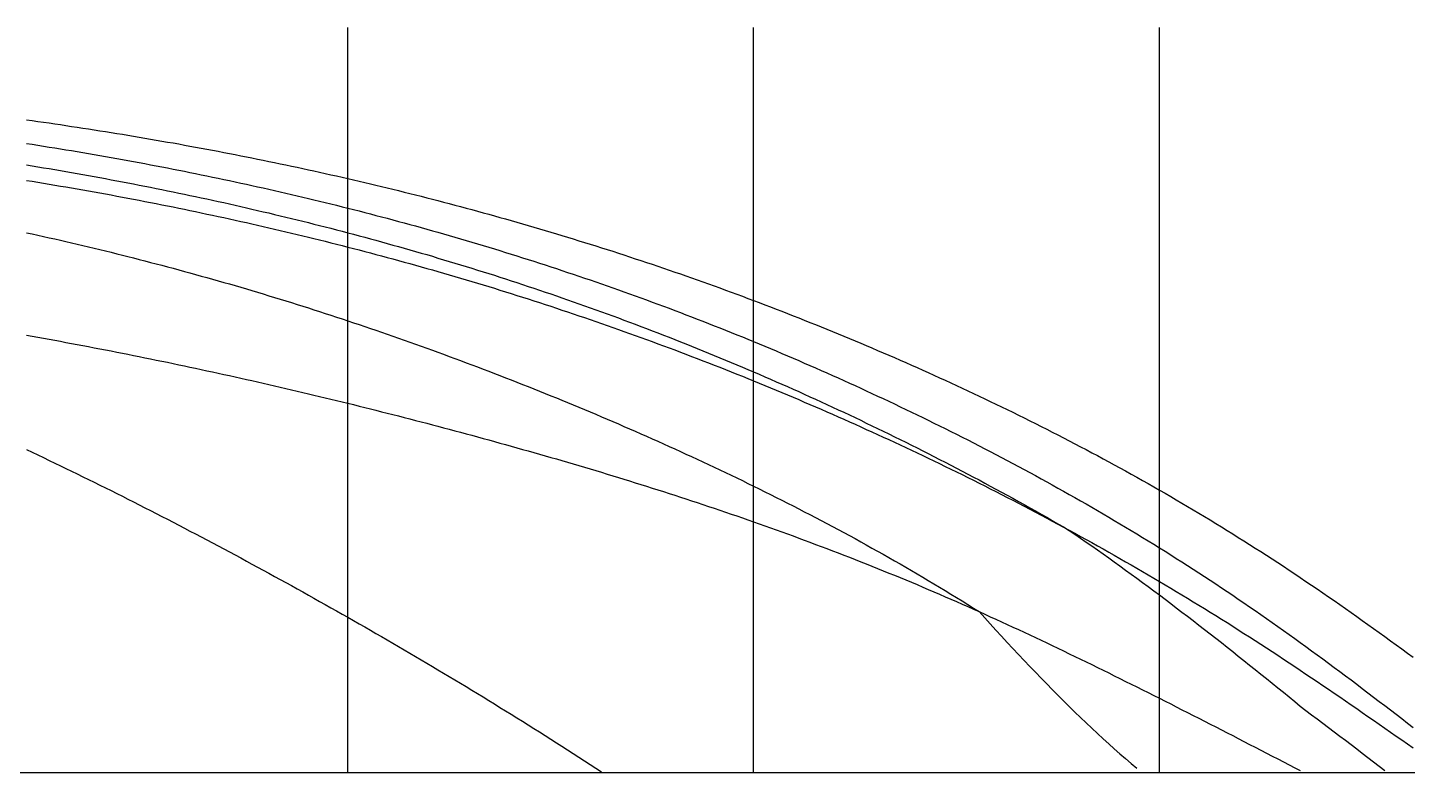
# Model space of a CAD drawing. Header units: millimetres. Extents: x -300 to 13200, y -3536 to 1881.
# Drawn here: x 5590 to 8650, y -3000 to -1350 of the extents above; entities that cross this region are included whole.
import ezdxf

# ---------------------------------------------------------------- set-up
doc = ezdxf.new("R2010")
doc.units = ezdxf.units.MM
for name, color, linetype in [('KORPUS', 7, 'Continuous'), ('SHPANGOUT', 8, 'Continuous'), ('VL', 5, 'Continuous')]:
    doc.layers.add(name, color=color, linetype=linetype)

msp = doc.modelspace()

# ---------------------------------------------------------------- linework, layer by layer
at = {"layer": 'KORPUS'}
msp.add_line((0, -3000), (9000, -3000), dxfattribs=at)
for points in [[(5587.5, -1554.2), (5600, -1555.9), (5612.5, -1557.7), (5625, -1559.5), (5637.5, -1561.3), (5650, -1563.1), (5662.5, -1564.9), (5675, -1566.8), (5687.5, -1568.7), (5700, -1570.6), (5712.5, -1572.5), (5725, -1574.4), (5737.5, -1576.3), (5750, -1578.3), (5762.5, -1580.3), (5775, -1582.3), (5787.5, -1584.3), (5800, -1586.3), (5812.5, -1588.4), (5825, -1590.5), (5837.5, -1592.6), (5850, -1594.7), (5862.5, -1596.8), (5875, -1599), (5887.5, -1601.2), (5900, -1603.4), (5912.5, -1605.6), (5925, -1607.8), (5937.5, -1610.1), (5950, -1612.3), (5962.5, -1614.6), (5975, -1616.9), (5987.5, -1619.3), (6000, -1621.6), (6012.5, -1624), (6025, -1626.4), (6037.5, -1628.8), (6050, -1631.2), (6062.5, -1633.7), (6075, -1636.2), (6087.5, -1638.7), (6100, -1641.2), (6112.5, -1643.7), (6125, -1646.3), (6137.5, -1648.9), (6150, -1651.5), (6162.5, -1654.1), (6175, -1656.7), (6187.5, -1659.4), (6200, -1662.1), (6212.5, -1664.8), (6225, -1667.5), (6237.5, -1670.3), (6250, -1673.1), (6262.5, -1675.8), (6275, -1678.7), (6287.5, -1681.5), (6300, -1684.4), (6312.5, -1687.3), (6325, -1690.2), (6337.5, -1693.1), (6350, -1696.1), (6362.5, -1699), (6375, -1702), (6387.5, -1705), (6400, -1708.1), (6412.5, -1711.2), (6425, -1714.3), (6437.5, -1717.4), (6450, -1720.5), (6462.5, -1723.7), (6475, -1726.8), (6487.5, -1730.1), (6500, -1733.3), (6512.5, -1736.5), (6525, -1739.8), (6537.5, -1743.1), (6550, -1746.5), (6562.5, -1749.8), (6575, -1753.2), (6587.5, -1756.6), (6600, -1760), (6612.5, -1763.4), (6625, -1766.9), (6637.5, -1770.4), (6650, -1773.9), (6662.5, -1777.5), (6675, -1781.1), (6687.5, -1784.7), (6700, -1788.3), (6712.5, -1791.9), (6725, -1795.6), (6737.5, -1799.3), (6750, -1803), (6762.5, -1806.8), (6775, -1810.5), (6787.5, -1814.3), (6800, -1818.2), (6812.5, -1822), (6825, -1825.9), (6837.5, -1829.8), (6850, -1833.7), (6862.5, -1837.7), (6875, -1841.6), (6887.5, -1845.6), (6900, -1849.7), (6912.5, -1853.7), (6925, -1857.8), (6937.5, -1861.9), (6950, -1866.1), (6962.5, -1870.2), (6975, -1874.4), (6987.5, -1878.6), (7000, -1882.9), (7012.5, -1887.2), (7025, -1891.5), (7037.5, -1895.8), (7050, -1900.1), (7062.5, -1904.5), (7075, -1908.9), (7087.5, -1913.4), (7100, -1917.8), (7112.5, -1922.3), (7125, -1926.8), (7137.5, -1931.4), (7150, -1936), (7162.5, -1940.6), (7175, -1945.2), (7187.5, -1949.9), (7200, -1954.5), (7212.5, -1959.3), (7225, -1964), (7237.5, -1968.8), (7250, -1973.6), (7262.5, -1978.4), (7275, -1983.3), (7287.5, -1988.2), (7300, -1993.1), (7312.5, -1998), (7325, -2003), (7337.5, -2008), (7350, -2013), (7362.5, -2018.1), (7375, -2023.2), (7387.5, -2028.3), (7400, -2033.5), (7412.5, -2038.7), (7425, -2043.9), (7437.5, -2049.1), (7450, -2054.4), (7462.5, -2059.7), (7475, -2065), (7487.5, -2070.4), (7500, -2075.8), (7512.5, -2081.2), (7525, -2086.6), (7537.5, -2092.1), (7550, -2097.6), (7562.5, -2103.2), (7575, -2108.8), (7587.5, -2114.4), (7600, -2120), (7612.5, -2125.7), (7625, -2131.4), (7637.5, -2137.1), (7650, -2142.9), (7662.5, -2148.7), (7675, -2154.5), (7687.5, -2160.3), (7700, -2166.2), (7712.5, -2172.2), (7725, -2178.1), (7737.5, -2184.1), (7750, -2190.2), (7762.5, -2196.2), (7775, -2202.3), (7787.5, -2208.5), (7800, -2214.6), (7812.5, -2220.9), (7825, -2227.1), (7837.5, -2233.4), (7850, -2239.7), (7862.5, -2246.1), (7875, -2252.5), (7887.5, -2258.9), (7900, -2265.4), (7912.5, -2271.9), (7925, -2278.4), (7937.5, -2285), (7950, -2291.7), (7962.5, -2298.3), (7975, -2305.1), (7987.5, -2311.8), (8000, -2318.6), (8012.5, -2325.4), (8025, -2332.3), (8037.5, -2339.3), (8050, -2346.2), (8062.5, -2353.2), (8075, -2360.3), (8087.5, -2367.4), (8100, -2374.5), (8112.5, -2381.7), (8125, -2388.9), (8137.5, -2396.2), (8150, -2403.5), (8162.5, -2410.9), (8175, -2418.3), (8187.5, -2425.8), (8200, -2433.3), (8212.5, -2440.8), (8225, -2448.4), (8237.5, -2456.1), (8250, -2463.8), (8262.5, -2471.5), (8275, -2479.3), (8287.5, -2487.1), (8300, -2495), (8312.5, -2503), (8325, -2511), (8337.5, -2519), (8350, -2527.1), (8362.5, -2535.3), (8375, -2543.5), (8387.5, -2551.7), (8400, -2560), (8412.5, -2568.4), (8425, -2576.8), (8437.5, -2585.2), (8450, -2593.7), (8462.5, -2602.3), (8475, -2610.9), (8487.5, -2619.5), (8500, -2628.2), (8512.5, -2636.9), (8525, -2645.7), (8537.5, -2654.5), (8550, -2663.4), (8562.5, -2672.3), (8575, -2681.2), (8587.5, -2690.2), (8600, -2699.2), (8612.5, -2708.2), (8625, -2717.3), (8637.5, -2726.4), (8650, -2735.6), (8662.5, -2744.7)], [(5587.5, -1688.4), (5600, -1690.4), (5612.5, -1692.5), (5625, -1694.5), (5637.5, -1696.6), (5650, -1698.7), (5662.5, -1700.9), (5675, -1703), (5687.5, -1705.2), (5700, -1707.3), (5712.5, -1709.5), (5725, -1711.8), (5737.5, -1714), (5750, -1716.3), (5762.5, -1718.5), (5775, -1720.8), (5787.5, -1723.2), (5800, -1725.5), (5812.5, -1727.8), (5825, -1730.2), (5837.5, -1732.6), (5850, -1735), (5862.5, -1737.5), (5875, -1739.9), (5887.5, -1742.4), (5900, -1744.9), (5912.5, -1747.4), (5925, -1750), (5937.5, -1752.5), (5950, -1755.1), (5962.5, -1757.7), (5975, -1760.3), (5987.5, -1763), (6000, -1765.6), (6012.5, -1768.3), (6025, -1771), (6037.5, -1773.7), (6050, -1776.5), (6062.5, -1779.2), (6075, -1782), (6087.5, -1784.9), (6100, -1787.7), (6112.5, -1790.5), (6125, -1793.4), (6137.5, -1796.3), (6150, -1799.2), (6162.5, -1802.2), (6175, -1805.2), (6187.5, -1808.1), (6200, -1811.2), (6212.5, -1814.2), (6225, -1817.3), (6237.5, -1820.3), (6250, -1823.4), (6262.5, -1826.6), (6275, -1829.7), (6287.5, -1832.9), (6300, -1836.1), (6312.5, -1839.3), (6325, -1842.5), (6337.5, -1845.8), (6350, -1849.1), (6362.5, -1852.4), (6375, -1855.7), (6387.5, -1859.1), (6400, -1862.5), (6412.5, -1865.9), (6425, -1869.3), (6437.5, -1872.8), (6450, -1876.3), (6462.5, -1879.8), (6475, -1883.3), (6487.5, -1886.9), (6500, -1890.5), (6512.5, -1894.1), (6525, -1897.7), (6537.5, -1901.3), (6550, -1905), (6562.5, -1908.7), (6575, -1912.5), (6587.5, -1916.2), (6600, -1920), (6612.5, -1923.8), (6625, -1927.6), (6637.5, -1931.5), (6650, -1935.4), (6662.5, -1939.3), (6675, -1943.2), (6687.5, -1947.2), (6700, -1951.2), (6712.5, -1955.2), (6725, -1959.2), (6737.5, -1963.3), (6750, -1967.4), (6762.5, -1971.5), (6775, -1975.7), (6787.5, -1979.8), (6800, -1984), (6812.5, -1988.2), (6825, -1992.5), (6837.5, -1996.8), (6850, -2001.1), (6862.5, -2005.4), (6875, -2009.8), (6887.5, -2014.1), (6900, -2018.6), (6912.5, -2023), (6925, -2027.5), (6937.5, -2032), (6950, -2036.5), (6962.5, -2041), (6975, -2045.6), (6987.5, -2050.2), (7000, -2054.8), (7012.5, -2059.5), (7025, -2064.1), (7037.5, -2068.9), (7050, -2073.6), (7062.5, -2078.4), (7075, -2083.1), (7087.5, -2088), (7100, -2092.8), (7112.5, -2097.7), (7125, -2102.6), (7137.5, -2107.5), (7150, -2112.5), (7162.5, -2117.5), (7175, -2122.5), (7187.5, -2127.5), (7200, -2132.6), (7212.5, -2137.7), (7225, -2142.8), (7237.5, -2148), (7250, -2153.2), (7262.5, -2158.4), (7275, -2163.6), (7287.5, -2168.9), (7300, -2174.2), (7312.5, -2179.5), (7325, -2184.8), (7337.5, -2190.2), (7350, -2195.6), (7362.5, -2201.1), (7375, -2206.6), (7387.5, -2212.1), (7400, -2217.6), (7412.5, -2223.1), (7425, -2228.7), (7437.5, -2234.3), (7450, -2240), (7462.5, -2245.7), (7475, -2251.4), (7487.5, -2257.1), (7500, -2262.8), (7512.5, -2268.6), (7525, -2274.5), (7537.5, -2280.3), (7550, -2286.2), (7562.5, -2292.1), (7575, -2298), (7587.5, -2304), (7600, -2310), (7612.5, -2316), (7625, -2322.1), (7637.5, -2328.2), (7650, -2334.3), (7662.5, -2340.4), (7675, -2346.6), (7687.5, -2352.8), (7700, -2359.1), (7712.5, -2365.4), (7725, -2371.7), (7737.5, -2378), (7750, -2384.4), (7762.5, -2390.8), (7775, -2397.2), (7787.5, -2403.7), (7800, -2410.2), (7812.5, -2416.7), (7825, -2423.3), (7837.5, -2429.9), (7850, -2436.5), (7862.5, -2443.2), (7875, -2449.9), (7887.5, -2456.7), (7900, -2463.4), (7912.5, -2470.2), (7925, -2477.1), (7937.5, -2484), (7950, -2490.9), (7962.5, -2497.8), (7975, -2504.8), (7987.5, -2511.9), (8000, -2518.9), (8012.5, -2526), (8025, -2533.2), (8037.5, -2540.3), (8050, -2547.5), (8062.5, -2554.8), (8075, -2562.1), (8087.5, -2569.4), (8100, -2576.8), (8112.5, -2584.2), (8125, -2591.6), (8137.5, -2599.1), (8150, -2606.6), (8162.5, -2614.2), (8175, -2621.8), (8187.5, -2629.4), (8200, -2637.1), (8212.5, -2644.8), (8225, -2652.6), (8237.5, -2660.4), (8250, -2668.2), (8262.5, -2676.1), (8275, -2684), (8287.5, -2692), (8300, -2700), (8312.5, -2708), (8325, -2716.1), (8337.5, -2724.3), (8350, -2732.4), (8362.5, -2740.6), (8375, -2748.9), (8387.5, -2757.2), (8400, -2765.5), (8412.5, -2773.8), (8425, -2782.2), (8437.5, -2790.6), (8450, -2799), (8462.5, -2807.5), (8475, -2816), (8487.5, -2824.5), (8500, -2833), (8512.5, -2841.6), (8525, -2850.2), (8537.5, -2858.8), (8550, -2867.4), (8562.5, -2876), (8575, -2884.7), (8587.5, -2893.4), (8600, -2902.1), (8612.5, -2910.8), (8625, -2919.5), (8637.5, -2928.2), (8650, -2936.9), (8662.5, -2945.7)], [(5587.5, -2031.4), (5600, -2033.7), (5612.5, -2035.9), (5625, -2038.1), (5637.5, -2040.4), (5650, -2042.7), (5662.5, -2045), (5675, -2047.3), (5687.5, -2049.6), (5700, -2052), (5712.5, -2054.3), (5725, -2056.7), (5737.5, -2059.1), (5750, -2061.5), (5762.5, -2063.9), (5775, -2066.4), (5787.5, -2068.8), (5800, -2071.3), (5812.5, -2073.8), (5825, -2076.2), (5837.5, -2078.8), (5850, -2081.3), (5862.5, -2083.8), (5875, -2086.4), (5887.5, -2089), (5900, -2091.5), (5912.5, -2094.1), (5925, -2096.8), (5937.5, -2099.4), (5950, -2102), (5962.5, -2104.7), (5975, -2107.4), (5987.5, -2110.1), (6000, -2112.8), (6012.5, -2115.5), (6025, -2118.2), (6037.5, -2121), (6050, -2123.7), (6062.5, -2126.5), (6075, -2129.3), (6087.5, -2132.1), (6100, -2135), (6112.5, -2137.8), (6125, -2140.7), (6137.5, -2143.5), (6150, -2146.4), (6162.5, -2149.3), (6175, -2152.2), (6187.5, -2155.2), (6200, -2158.1), (6212.5, -2161.1), (6225, -2164), (6237.5, -2167), (6250, -2170), (6262.5, -2173), (6275, -2176.1), (6287.5, -2179.1), (6300, -2182.2), (6312.5, -2185.3), (6325, -2188.3), (6337.5, -2191.5), (6350, -2194.6), (6362.5, -2197.7), (6375, -2200.9), (6387.5, -2204), (6400, -2207.2), (6412.5, -2210.4), (6425, -2213.6), (6437.5, -2216.8), (6450, -2220.1), (6462.5, -2223.3), (6475, -2226.6), (6487.5, -2229.8), (6500, -2233.1), (6512.5, -2236.4), (6525, -2239.8), (6537.5, -2243.1), (6550, -2246.5), (6562.5, -2249.8), (6575, -2253.2), (6587.5, -2256.6), (6600, -2260), (6612.5, -2263.4), (6625, -2266.9), (6637.5, -2270.3), (6650, -2273.8), (6662.5, -2277.3), (6675, -2280.8), (6687.5, -2284.3), (6700, -2287.8), (6712.5, -2291.3), (6725, -2294.9), (6737.5, -2298.5), (6750, -2302.1), (6762.5, -2305.7), (6775, -2309.3), (6787.5, -2313), (6800, -2316.6), (6812.5, -2320.3), (6825, -2324), (6837.5, -2327.7), (6850, -2331.5), (6862.5, -2335.2), (6875, -2339), (6887.5, -2342.8), (6900, -2346.6), (6912.5, -2350.5), (6925, -2354.3), (6937.5, -2358.2), (6950, -2362.1), (6962.5, -2366), (6975, -2370), (6987.5, -2373.9), (7000, -2377.9), (7012.5, -2381.9), (7025, -2386), (7037.5, -2390), (7050, -2394.1), (7062.5, -2398.2), (7075, -2402.3), (7087.5, -2406.5), (7100, -2410.6), (7112.5, -2414.8), (7125, -2419.1), (7137.5, -2423.3), (7150, -2427.6), (7162.5, -2431.9), (7175, -2436.2), (7187.5, -2440.5), (7200, -2444.9), (7212.5, -2449.3), (7225, -2453.7), (7237.5, -2458.2), (7250, -2462.7), (7262.5, -2467.2), (7275, -2471.7), (7287.5, -2476.3), (7300, -2480.8), (7312.5, -2485.5), (7325, -2490.1), (7337.5, -2494.8), (7350, -2499.5), (7362.5, -2504.2), (7375, -2509), (7387.5, -2513.8), (7400, -2518.6), (7412.5, -2523.4), (7425, -2528.3), (7437.5, -2533.2), (7450, -2538.2), (7462.5, -2543.2), (7475, -2548.2), (7487.5, -2553.2), (7500, -2558.3), (7512.5, -2563.4), (7525, -2568.5), (7537.5, -2573.7), (7550, -2578.9), (7562.5, -2584.1), (7575, -2589.4), (7587.5, -2594.7), (7600, -2600), (7612.5, -2605.4), (7625, -2610.8), (7637.5, -2616.2), (7650, -2621.7), (7662.5, -2627.2), (7675, -2632.7), (7687.5, -2638.3), (7700, -2643.9), (7712.5, -2649.5), (7725, -2655.1), (7737.5, -2660.8), (7750, -2666.5), (7762.5, -2672.3), (7775, -2678), (7787.5, -2683.8), (7800, -2689.6), (7812.5, -2695.5), (7825, -2701.3), (7837.5, -2707.2), (7850, -2713.2), (7862.5, -2719.1), (7875, -2725.1), (7887.5, -2731), (7900, -2737.1), (7912.5, -2743.1), (7925, -2749.1), (7937.5, -2755.2), (7950, -2761.3), (7962.5, -2767.4), (7975, -2773.5), (7987.5, -2779.7), (8000, -2785.9), (8012.5, -2792.1), (8025, -2798.3), (8037.5, -2804.5), (8050, -2810.7), (8062.5, -2817), (8075, -2823.2), (8087.5, -2829.5), (8100, -2835.8), (8112.5, -2842.1), (8125, -2848.4), (8137.5, -2854.8), (8150, -2861.1), (8162.5, -2867.5), (8175, -2873.8), (8187.5, -2880.2), (8200, -2886.6), (8212.5, -2893), (8225, -2899.4), (8237.5, -2905.8), (8250, -2912.2), (8262.5, -2918.6), (8275, -2925.1), (8287.5, -2931.5), (8300, -2938), (8312.5, -2944.4), (8325, -2950.9), (8337.5, -2957.3), (8350, -2963.8), (8362.5, -2970.2), (8375, -2976.7), (8387.5, -2983.2), (8400, -2989.6), (8412.5, -2996.1)]]:
    msp.add_lwpolyline(points, dxfattribs=at)
at = {"layer": 'SHPANGOUT'}
for p, q in [((6300, -3000), (6300, -1350)), ((7200, -3000), (7200, -1350)), ((8100, -3000), (8100, -1350))]:
    msp.add_line(p, q, dxfattribs=at)
at = {"layer": 'VL'}
for points in [[(5587.5, -1606.6), (5600, -1608.5), (5612.5, -1610.5), (5625, -1612.5), (5637.5, -1614.5), (5650, -1616.5), (5662.5, -1618.5), (5675, -1620.6), (5687.5, -1622.6), (5700, -1624.7), (5712.5, -1626.9), (5725, -1629), (5737.5, -1631.1), (5750, -1633.3), (5762.5, -1635.5), (5775, -1637.7), (5787.5, -1639.9), (5800, -1642.2), (5812.5, -1644.5), (5825, -1646.7), (5837.5, -1649.1), (5850, -1651.4), (5862.5, -1653.7), (5875, -1656.1), (5887.5, -1658.5), (5900, -1660.9), (5912.5, -1663.4), (5925, -1665.8), (5937.5, -1668.3), (5950, -1670.8), (5962.5, -1673.3), (5975, -1675.9), (5987.5, -1678.4), (6000, -1681), (6012.5, -1683.6), (6025, -1686.3), (6037.5, -1688.9), (6050, -1691.6), (6062.5, -1694.3), (6075, -1697), (6087.5, -1699.7), (6100, -1702.5), (6112.5, -1705.3), (6125, -1708.1), (6137.5, -1710.9), (6150, -1713.8), (6162.5, -1716.7), (6175, -1719.6), (6187.5, -1722.5), (6200, -1725.5), (6212.5, -1728.4), (6225, -1731.4), (6237.5, -1734.4), (6250, -1737.5), (6262.5, -1740.5), (6275, -1743.6), (6287.5, -1746.8), (6300, -1749.9), (6312.5, -1753.1), (6325, -1756.2), (6337.5, -1759.5), (6350, -1762.7), (6362.5, -1765.9), (6375, -1769.2), (6387.5, -1772.5), (6400, -1775.9), (6412.5, -1779.2), (6425, -1782.6), (6437.5, -1786), (6450, -1789.5), (6462.5, -1792.9), (6475, -1796.4), (6487.5, -1799.9), (6500, -1803.5), (6512.5, -1807), (6525, -1810.6), (6537.5, -1814.2), (6550, -1817.9), (6562.5, -1821.6), (6575, -1825.3), (6587.5, -1829), (6600, -1832.7), (6612.5, -1836.5), (6625, -1840.3), (6637.5, -1844.1), (6650, -1848), (6662.5, -1851.9), (6675, -1855.8), (6687.5, -1859.7), (6700, -1863.7), (6712.5, -1867.7), (6725, -1871.7), (6737.5, -1875.7), (6750, -1879.8), (6762.5, -1883.9), (6775, -1888.1), (6787.5, -1892.2), (6800, -1896.4), (6812.5, -1900.6), (6825, -1904.9), (6837.5, -1909.1), (6850, -1913.4), (6862.5, -1917.8), (6875, -1922.1), (6887.5, -1926.5), (6900, -1930.9), (6912.5, -1935.4), (6925, -1939.8), (6937.5, -1944.3), (6950, -1948.9), (6962.5, -1953.4), (6975, -1958), (6987.5, -1962.6), (7000, -1967.3), (7012.5, -1971.9), (7025, -1976.6), (7037.5, -1981.4), (7050, -1986.1), (7062.5, -1990.9), (7075, -1995.7), (7087.5, -2000.6), (7100, -2005.5), (7112.5, -2010.4), (7125, -2015.3), (7137.5, -2020.3), (7150, -2025.3), (7162.5, -2030.3), (7175, -2035.4), (7187.5, -2040.5), (7200, -2045.6), (7212.5, -2050.8), (7225, -2056), (7237.5, -2061.2), (7250, -2066.4), (7262.5, -2071.7), (7275, -2077), (7287.5, -2082.3), (7300, -2087.7), (7312.5, -2093.1), (7325, -2098.5), (7337.5, -2104), (7350, -2109.5), (7362.5, -2115), (7375, -2120.6), (7387.5, -2126.2), (7400, -2131.8), (7412.5, -2137.4), (7425, -2143.1), (7437.5, -2148.9), (7450, -2154.6), (7462.5, -2160.4), (7475, -2166.2), (7487.5, -2172), (7500, -2177.9), (7512.5, -2183.8), (7525, -2189.8), (7537.5, -2195.7), (7550, -2201.7), (7562.5, -2207.8), (7575, -2213.9), (7587.5, -2220), (7600, -2226.1), (7612.5, -2232.3), (7625, -2238.5), (7637.5, -2244.7), (7650, -2251), (7662.5, -2257.3), (7675, -2263.6), (7687.5, -2270), (7700, -2276.4), (7712.5, -2282.9), (7725, -2289.4), (7737.5, -2295.9), (7750, -2302.4), (7762.5, -2309), (7775, -2315.7), (7787.5, -2322.3), (7800, -2329), (7812.5, -2335.8), (7825, -2342.6), (7837.5, -2349.4), (7850, -2356.2), (7862.5, -2363.1), (7875, -2370.1), (7887.5, -2377.1), (7900, -2384.1), (7912.5, -2391.2), (7925, -2398.3), (7937.5, -2405.4), (7950, -2412.6), (7962.5, -2419.9), (7975, -2427.1), (7987.5, -2434.5), (8000, -2441.8), (8012.5, -2449.2), (8025, -2456.7), (8037.5, -2464.2), (8050, -2471.8), (8062.5, -2479.4), (8075, -2487), (8087.5, -2494.7), (8100, -2502.4), (8112.5, -2510.2), (8125, -2518), (8137.5, -2525.9), (8150, -2533.9), (8162.5, -2541.8), (8175, -2549.9), (8187.5, -2557.9), (8200, -2566.1), (8212.5, -2574.3), (8225, -2582.5), (8237.5, -2590.8), (8250, -2599.1), (8262.5, -2607.5), (8275, -2615.9), (8287.5, -2624.4), (8300, -2633), (8312.5, -2641.6), (8325, -2650.3), (8337.5, -2659), (8350, -2667.7), (8362.5, -2676.5), (8375, -2685.4), (8387.5, -2694.3), (8400, -2703.3), (8412.5, -2712.3), (8425, -2721.4), (8437.5, -2730.5), (8450, -2739.6), (8462.5, -2748.8), (8475, -2758), (8487.5, -2767.3), (8500, -2776.6), (8512.5, -2785.9), (8525, -2795.3), (8537.5, -2804.7), (8550, -2814.2), (8562.5, -2823.6), (8575, -2833.1), (8587.5, -2842.7), (8600, -2852.2), (8612.5, -2861.8), (8625, -2871.4), (8637.5, -2881), (8650, -2890.7), (8662.5, -2900.3)], [(5587.5, -1654.1), (5600, -1656.1), (5612.5, -1658.2), (5625, -1660.3), (5637.5, -1662.4), (5650, -1664.5), (5662.5, -1666.7), (5675, -1668.8), (5687.5, -1671), (5700, -1673.2), (5712.5, -1675.4), (5725, -1677.7), (5737.5, -1679.9), (5750, -1682.2), (5762.5, -1684.5), (5775, -1686.9), (5787.5, -1689.2), (5800, -1691.6), (5812.5, -1694), (5825, -1696.4), (5837.5, -1698.8), (5850, -1701.3), (5862.5, -1703.7), (5875, -1706.2), (5887.5, -1708.7), (5900, -1711.3), (5912.5, -1713.8), (5925, -1716.4), (5937.5, -1719), (5950, -1721.6), (5962.5, -1724.3), (5975, -1726.9), (5987.5, -1729.6), (6000, -1732.3), (6012.5, -1735.1), (6025, -1737.8), (6037.5, -1740.6), (6050, -1743.4), (6062.5, -1746.2), (6075, -1749.1), (6087.5, -1752), (6100, -1754.9), (6112.5, -1757.8), (6125, -1760.7), (6137.5, -1763.7), (6150, -1766.7), (6162.5, -1769.7), (6175, -1772.7), (6187.5, -1775.8), (6200, -1778.9), (6212.5, -1782), (6225, -1785.1), (6237.5, -1788.3), (6250, -1791.4), (6262.5, -1794.6), (6275, -1797.9), (6287.5, -1801.1), (6300, -1804.4), (6312.5, -1807.7), (6325, -1811), (6337.5, -1814.4), (6350, -1817.8), (6362.5, -1821.2), (6375, -1824.6), (6387.5, -1828.1), (6400, -1831.6), (6412.5, -1835.1), (6425, -1838.6), (6437.5, -1842.2), (6450, -1845.8), (6462.5, -1849.4), (6475, -1853), (6487.5, -1856.7), (6500, -1860.4), (6512.5, -1864.1), (6525, -1867.8), (6537.5, -1871.6), (6550, -1875.4), (6562.5, -1879.3), (6575, -1883.1), (6587.5, -1887), (6600, -1890.9), (6612.5, -1894.8), (6625, -1898.8), (6637.5, -1902.8), (6650, -1906.8), (6662.5, -1910.9), (6675, -1915), (6687.5, -1919.1), (6700, -1923.2), (6712.5, -1927.4), (6725, -1931.6), (6737.5, -1935.8), (6750, -1940.1), (6762.5, -1944.3), (6775, -1948.6), (6787.5, -1953), (6800, -1957.3), (6812.5, -1961.7), (6825, -1966.2), (6837.5, -1970.6), (6850, -1975.1), (6862.5, -1979.6), (6875, -1984.2), (6887.5, -1988.7), (6900, -1993.3), (6912.5, -1998), (6925, -2002.6), (6937.5, -2007.3), (6950, -2012), (6962.5, -2016.8), (6975, -2021.6), (6987.5, -2026.4), (7000, -2031.2), (7012.5, -2036.1), (7025, -2041), (7037.5, -2045.9), (7050, -2050.9), (7062.5, -2055.9), (7075, -2060.9), (7087.5, -2065.9), (7100, -2071), (7112.5, -2076.1), (7125, -2081.3), (7137.5, -2086.4), (7150, -2091.6), (7162.5, -2096.9), (7175, -2102.1), (7187.5, -2107.4), (7200, -2112.8), (7212.5, -2118.1), (7225, -2123.5), (7237.5, -2128.9), (7250, -2134.4), (7262.5, -2139.9), (7275, -2145.4), (7287.5, -2150.9), (7300, -2156.5), (7312.5, -2162.1), (7325, -2167.8), (7337.5, -2173.5), (7350, -2179.2), (7362.5, -2184.9), (7375, -2190.7), (7387.5, -2196.5), (7400, -2202.3), (7412.5, -2208.2), (7425, -2214.1), (7437.5, -2220), (7450, -2226), (7462.5, -2232), (7475, -2238), (7487.5, -2244.1), (7500, -2250.2), (7512.5, -2256.3), (7525, -2262.5), (7537.5, -2268.7), (7550, -2274.9), (7562.5, -2281.2), (7575, -2287.4), (7587.5, -2293.8), (7600, -2300.1), (7612.5, -2306.5), (7625, -2312.9), (7637.5, -2319.4), (7650, -2325.9), (7662.5, -2332.4), (7675, -2339), (7687.5, -2345.6), (7700, -2352.2), (7712.5, -2358.9), (7725, -2365.6), (7737.5, -2372.4), (7750, -2379.1), (7762.5, -2386), (7775, -2392.8), (7787.5, -2399.7), (7800, -2406.6), (7812.5, -2413.6), (7825, -2420.6), (7837.5, -2427.7), (7850, -2434.8), (7862.5, -2441.9), (7875, -2449.1), (7887.5, -2456.3), (7900, -2463.9), (7912.5, -2472.5), (7925, -2481.1), (7937.5, -2489.7), (7950, -2498.4), (7962.5, -2507.2), (7975, -2516), (7987.5, -2524.8), (8000, -2533.7), (8012.5, -2542.7), (8025, -2551.7), (8037.5, -2560.8), (8050, -2569.9), (8062.5, -2579.1), (8075, -2588.3), (8087.5, -2597.6), (8100, -2606.9), (8112.5, -2616.2), (8125, -2625.7), (8137.5, -2635.1), (8150, -2644.7), (8162.5, -2654.2), (8175, -2663.8), (8187.5, -2673.5), (8200, -2683.2), (8212.5, -2692.9), (8225, -2702.7), (8237.5, -2712.5), (8250, -2722.4), (8262.5, -2732.3), (8275, -2742.2), (8287.5, -2752.2), (8300, -2762.2), (8312.5, -2772.2), (8325, -2782.3), (8337.5, -2792.3), (8350, -2802.4), (8362.5, -2812.5), (8375, -2822.6), (8387.5, -2832.7), (8400, -2842.9), (8412.5, -2853), (8425, -2862.8), (8437.5, -2872.3), (8450, -2881.7), (8462.5, -2891.1), (8475, -2900.6), (8487.5, -2910), (8500, -2919.5), (8512.5, -2929), (8525, -2938.4), (8537.5, -2947.9), (8550, -2957.5), (8562.5, -2967.1), (8575, -2976.7), (8587.5, -2986.3), (8600, -2996)], [(5587.5, -1804.3), (5600, -1807), (5612.5, -1809.8), (5625, -1812.6), (5637.5, -1815.4), (5650, -1818.2), (5662.5, -1821), (5675, -1823.9), (5687.5, -1826.8), (5700, -1829.7), (5712.5, -1832.7), (5725, -1835.7), (5737.5, -1838.7), (5750, -1841.7), (5762.5, -1844.7), (5775, -1847.8), (5787.5, -1850.9), (5800, -1854), (5812.5, -1857.2), (5825, -1860.3), (5837.5, -1863.5), (5850, -1866.7), (5862.5, -1870), (5875, -1873.2), (5887.5, -1876.5), (5900, -1879.9), (5912.5, -1883.2), (5925, -1886.6), (5937.5, -1890), (5950, -1893.4), (5962.5, -1896.8), (5975, -1900.3), (5987.5, -1903.8), (6000, -1907.3), (6012.5, -1910.8), (6025, -1914.4), (6037.5, -1918), (6050, -1921.6), (6062.5, -1925.3), (6075, -1929), (6087.5, -1932.7), (6100, -1936.4), (6112.5, -1940.1), (6125, -1943.9), (6137.5, -1947.7), (6150, -1951.5), (6162.5, -1955.4), (6175, -1959.3), (6187.5, -1963.2), (6200, -1967.1), (6212.5, -1971.1), (6225, -1975), (6237.5, -1979.1), (6250, -1983.1), (6262.5, -1987.2), (6275, -1991.2), (6287.5, -1995.4), (6300, -1999.5), (6312.5, -2003.7), (6325, -2007.8), (6337.5, -2012.1), (6350, -2016.3), (6362.5, -2020.6), (6375, -2024.9), (6387.5, -2029.2), (6400, -2033.5), (6412.5, -2037.9), (6425, -2042.3), (6437.5, -2046.7), (6450, -2051.2), (6462.5, -2055.6), (6475, -2060.1), (6487.5, -2064.7), (6500, -2069.2), (6512.5, -2073.8), (6525, -2078.4), (6537.5, -2083), (6550, -2087.6), (6562.5, -2092.3), (6575, -2097), (6587.5, -2101.7), (6600, -2106.5), (6612.5, -2111.3), (6625, -2116.1), (6637.5, -2120.9), (6650, -2125.7), (6662.5, -2130.6), (6675, -2135.5), (6687.5, -2140.4), (6700, -2145.4), (6712.5, -2150.3), (6725, -2155.3), (6737.5, -2160.3), (6750, -2165.4), (6762.5, -2170.5), (6775, -2175.6), (6787.5, -2180.7), (6800, -2185.9), (6812.5, -2191), (6825, -2196.2), (6837.5, -2201.5), (6850, -2206.7), (6862.5, -2212), (6875, -2217.3), (6887.5, -2222.7), (6900, -2228), (6912.5, -2233.4), (6925, -2238.9), (6937.5, -2244.3), (6950, -2249.8), (6962.5, -2255.3), (6975, -2260.9), (6987.5, -2266.4), (7000, -2272), (7012.5, -2277.7), (7025, -2283.3), (7037.5, -2289), (7050, -2294.7), (7062.5, -2300.5), (7075, -2306.3), (7087.5, -2312.1), (7100, -2317.9), (7112.5, -2323.8), (7125, -2329.7), (7137.5, -2335.7), (7150, -2341.6), (7162.5, -2347.6), (7175, -2353.7), (7187.5, -2359.8), (7200, -2365.9), (7212.5, -2372), (7225, -2378.2), (7237.5, -2384.4), (7250, -2390.7), (7262.5, -2397), (7275, -2403.3), (7287.5, -2409.6), (7300, -2416), (7312.5, -2422.5), (7325, -2429), (7337.5, -2435.5), (7350, -2442), (7362.5, -2448.6), (7375, -2455.3), (7387.5, -2461.9), (7400, -2468.6), (7412.5, -2475.4), (7425, -2482.2), (7437.5, -2489), (7450, -2495.9), (7462.5, -2502.9), (7475, -2509.8), (7487.5, -2516.9), (7500, -2523.9), (7512.5, -2531), (7525, -2538.2), (7537.5, -2545.4), (7550, -2552.7), (7562.5, -2560), (7575, -2567.4), (7587.5, -2574.8), (7600, -2582.2), (7612.5, -2589.7), (7625, -2597.3), (7637.5, -2604.9), (7650, -2612.6), (7662.5, -2620.3), (7675, -2628.1), (7687.5, -2635.9), (7700, -2643.8), (7712.5, -2657.4), (7725, -2671.1), (7737.5, -2684.8), (7750, -2698.4), (7762.5, -2711.9), (7775, -2725.3), (7787.5, -2738.7), (7800, -2751.9), (7812.5, -2765.1), (7825, -2778.2), (7837.5, -2791.1), (7850, -2804), (7862.5, -2816.7), (7875, -2829.3), (7887.5, -2841.8), (7900, -2854.2), (7912.5, -2866.4), (7925, -2878.5), (7937.5, -2890.5), (7950, -2902.3), (7962.5, -2913.9), (7975, -2925.4), (7987.5, -2936.7), (8000, -2947.8), (8012.5, -2958.8), (8025, -2969.5), (8037.5, -2980.1), (8050, -2990.4)], [(5587.5, -2285), (5600, -2290.9), (5612.5, -2296.8), (5625, -2302.7), (5637.5, -2308.7), (5650, -2314.6), (5662.5, -2320.6), (5675, -2326.7), (5687.5, -2332.7), (5700, -2338.8), (5712.5, -2344.9), (5725, -2351.1), (5737.5, -2357.2), (5750, -2363.4), (5762.5, -2369.6), (5775, -2375.8), (5787.5, -2382.1), (5800, -2388.3), (5812.5, -2394.6), (5825, -2400.9), (5837.5, -2407.3), (5850, -2413.6), (5862.5, -2420), (5875, -2426.4), (5887.5, -2432.8), (5900, -2439.3), (5912.5, -2445.7), (5925, -2452.2), (5937.5, -2458.7), (5950, -2465.3), (5962.5, -2471.8), (5975, -2478.4), (5987.5, -2485), (6000, -2491.6), (6012.5, -2498.2), (6025, -2504.9), (6037.5, -2511.5), (6050, -2518.2), (6062.5, -2525), (6075, -2531.7), (6087.5, -2538.4), (6100, -2545.2), (6112.5, -2552), (6125, -2558.8), (6137.5, -2565.7), (6150, -2572.5), (6162.5, -2579.4), (6175, -2586.3), (6187.5, -2593.2), (6200, -2600.1), (6212.5, -2607.1), (6225, -2614.1), (6237.5, -2621.1), (6250, -2628.1), (6262.5, -2635.1), (6275, -2642.2), (6287.5, -2649.2), (6300, -2656.3), (6312.5, -2663.4), (6325, -2670.6), (6337.5, -2677.7), (6350, -2684.9), (6362.5, -2692.1), (6375, -2699.3), (6387.5, -2706.6), (6400, -2713.8), (6412.5, -2721.1), (6425, -2728.4), (6437.5, -2735.7), (6450, -2743.1), (6462.5, -2750.4), (6475, -2757.8), (6487.5, -2765.2), (6500, -2772.6), (6512.5, -2780.1), (6525, -2787.6), (6537.5, -2795.1), (6550, -2802.6), (6562.5, -2810.1), (6575, -2817.7), (6587.5, -2825.3), (6600, -2832.9), (6612.5, -2840.5), (6625, -2848.2), (6637.5, -2855.9), (6650, -2863.6), (6662.5, -2871.3), (6675, -2879.1), (6687.5, -2886.9), (6700, -2894.7), (6712.5, -2902.6), (6725, -2910.4), (6737.5, -2918.3), (6750, -2926.3), (6762.5, -2934.2), (6775, -2942.2), (6787.5, -2950.2), (6800, -2958.3), (6812.5, -2966.4), (6825, -2974.5), (6837.5, -2982.6), (6850, -2990.8), (6862.5, -2999)]]:
    msp.add_lwpolyline(points, dxfattribs=at)

doc.saveas('drawing.dxf')
